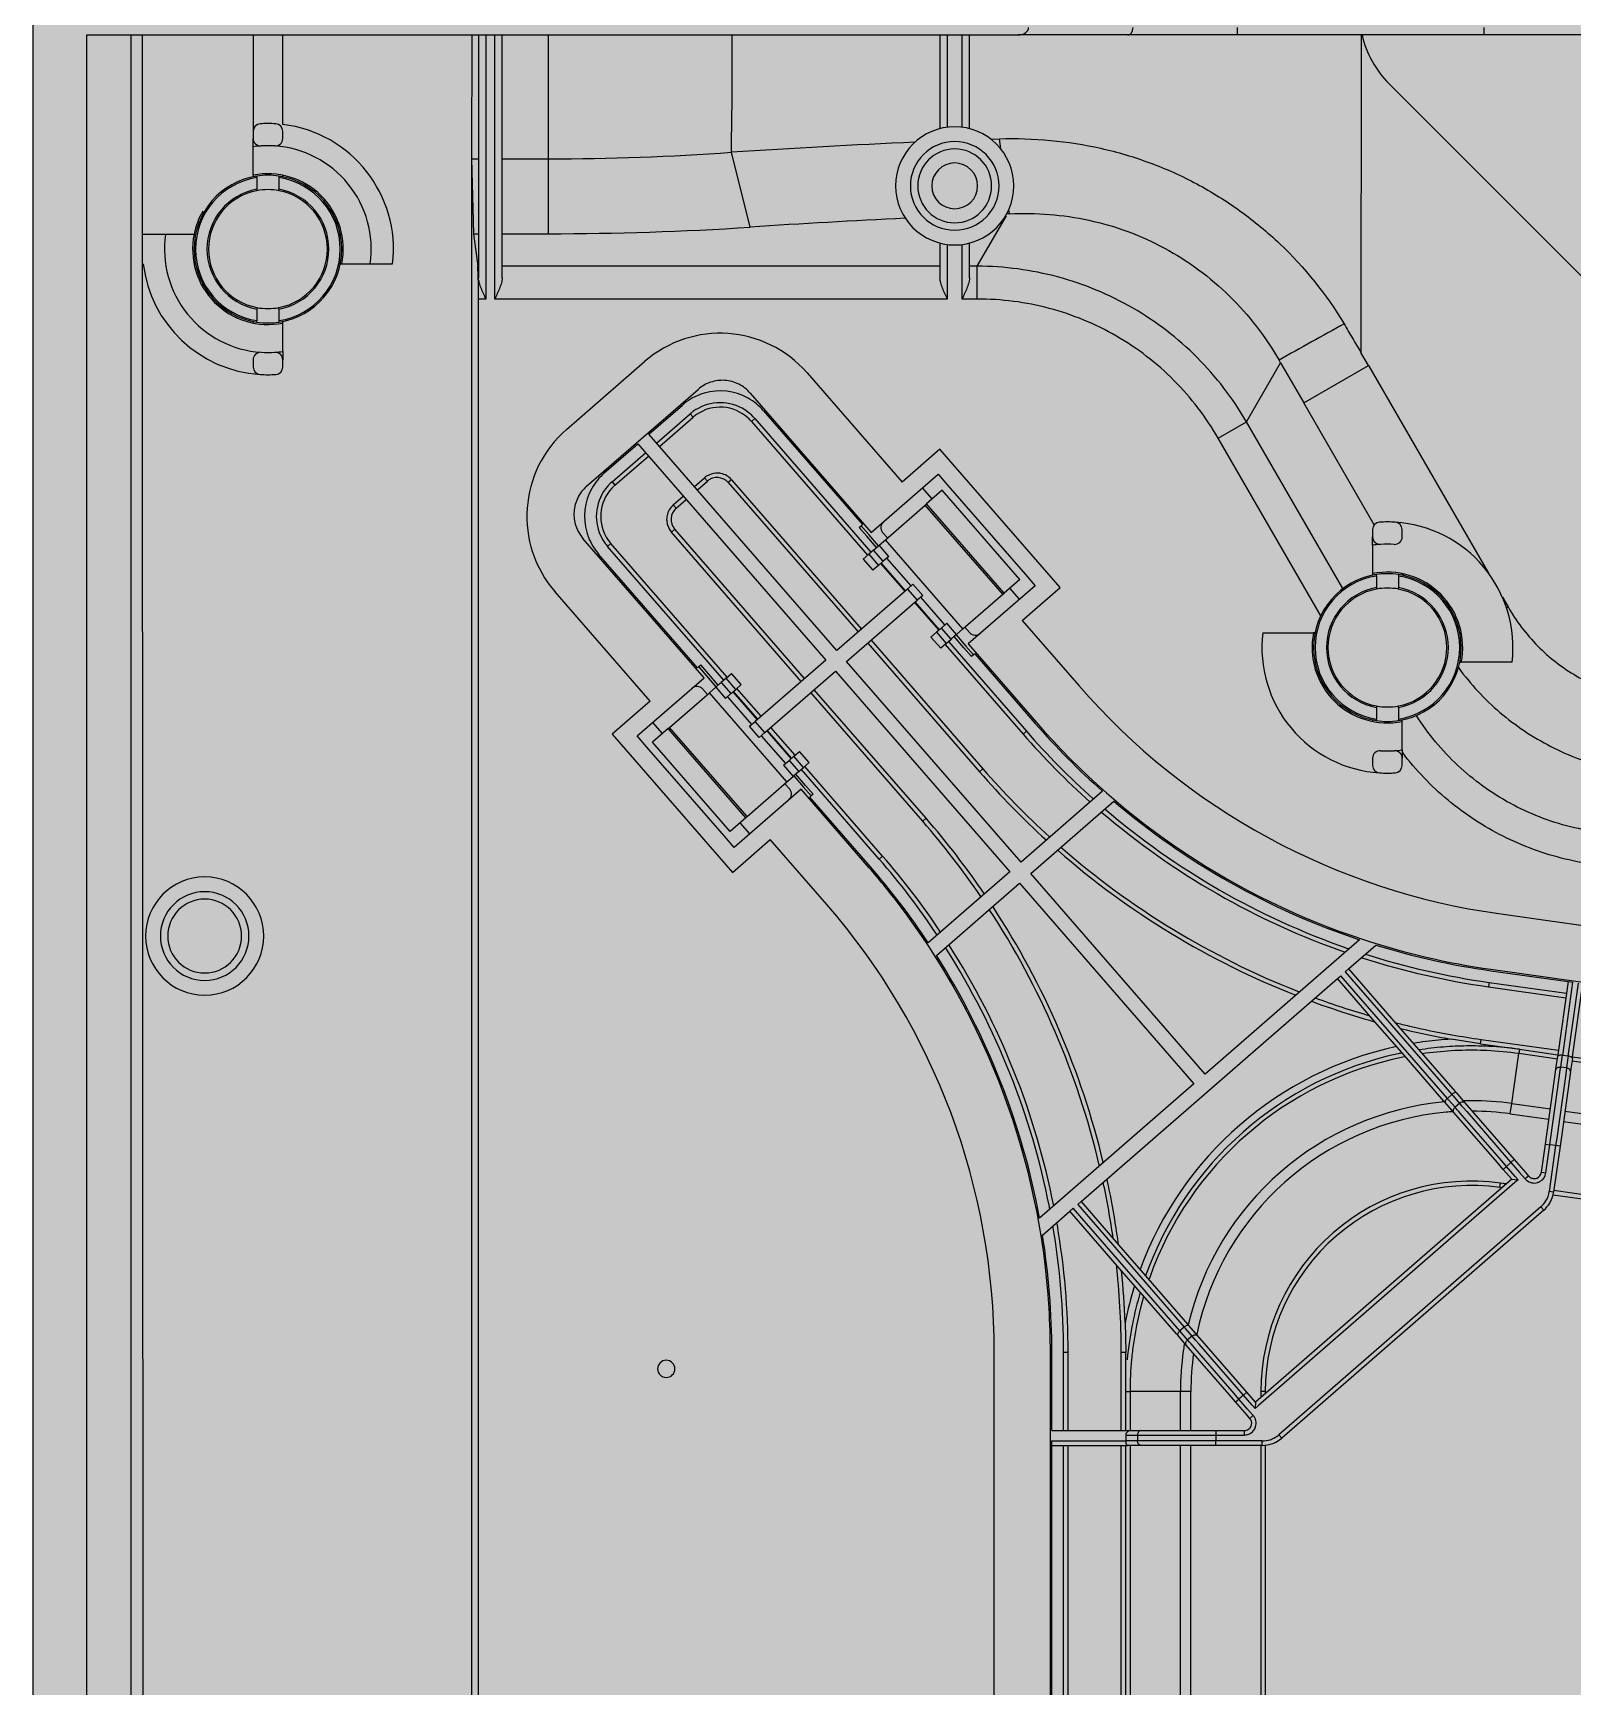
# Model space of a CAD drawing. Header units: millimetres. Extents: x -1070 to 42146, y 1440 to 12921.
# Drawn here: x 660.6 to 764.9, y 3158.2 to 3270.2 of the extents above; entities that cross this region are included whole.
import ezdxf

# ---------------------------------------------------------------- set-up
doc = ezdxf.new("R2010")
doc.units = ezdxf.units.MM
doc.layers.add('n', color=7, linetype='Continuous')

msp = doc.modelspace()

# ---------------------------------------------------------------- hatches: boundary and pattern name
at = {"lineweight": -3}
h = msp.add_hatch(color=256, dxfattribs=at)
h.dxf.hatch_style = 1
h.paths.add_polyline_path([(660.622, 3271.681), (660.622, 3021.661), (910.622, 3021.661), (910.622, 3271.681)])

# ---------------------------------------------------------------- linework, layer by layer
at = {"color": 1, "lineweight": -3}
msp.add_line((660.622, 3021.661), (660.622, 3271.681), dxfattribs=at)
msp.add_lwpolyline([(660.622, 3021.661), (660.622, 3521.661)], dxfattribs=at)
msp.add_lwpolyline([(660.622, 3521.435), (1160.422, 3521.435), (1160.422, 2771.638), (660.622, 2771.641)], close=True, dxfattribs=at)
at = {"layer": 'n', "color": 7, "linetype": 'Continuous', "lineweight": -3, "true_color": 0xffffff}
for p, q in [((660.622, 3147.141), (660.622, 3270.291)), ((742.164, 3270.041), (742.164, 3270.541)), ((758.879, 3270.041), (758.879, 3270.541)), ((664.269, 3270.041), (727.314, 3270.041)), ((664.269, 3023.041), (664.269, 3270.041)), ((667.269, 3023.041), (667.269, 3270.041)), ((668.022, 3256.541), (668.022, 3270.041)), ((675.522, 3270.041), (675.522, 3263.525)), ((677.522, 3263.982), (677.522, 3270.041)), ((690.318, 3270.041), (690.301, 3261.657)), ((690.783, 3270.041), (690.783, 3254.386)), ((691.283, 3270.041), (691.283, 3252.164)), ((691.883, 3252.164), (691.883, 3270.041)), ((692.383, 3253.596), (692.383, 3270.041)), ((695.522, 3261.657), (695.522, 3270.041)), ((722.022, 3270.041), (722.022, 3263.695)), ((722.522, 3270.041), (722.522, 3263.791)), ((723.522, 3263.791), (723.522, 3270.041)), ((724.022, 3263.695), (724.022, 3270.041)), ((734.739, 3270.041), (727.314, 3270.041)), ((742.164, 3270.041), (734.739, 3270.041)), ((758.879, 3270.041), (742.164, 3270.041)), ((750.547, 3270.041), (750.522, 3248.553)), ((766.304, 3270.041), (758.879, 3270.041)), ((780.713, 3238.448), (752.429, 3266.732)), ((675.522, 3263.525), (675.522, 3263.024)), ((677.522, 3263.024), (677.522, 3263.525)), ((675.522, 3262.469), (675.522, 3263.024)), ((675.522, 3260.542), (675.522, 3262.469)), ((725.465, 3262.989), (726.05, 3263.01)), ((726.141, 3262.336), (726.045, 3263.01)), ((690.301, 3261.657), (690.783, 3261.657)), ((690.301, 3261.657), (690.302, 3157.084)), ((690.301, 3261.656), (690.437, 3256.584)), ((692.383, 3261.657), (695.522, 3261.657)), ((695.522, 3256.584), (695.522, 3261.657)), ((709.179, 3257.028), (707.912, 3262.099)), ((675.522, 3260.542), (675.522, 3260.439)), ((675.772, 3260.383), (675.772, 3260.484)), ((675.772, 3260.383), (675.772, 3259.597)), ((677.272, 3260.484), (677.272, 3260.383)), ((677.272, 3260.383), (677.272, 3259.597)), ((677.522, 3260.439), (677.522, 3260.542)), ((675.772, 3259.597), (675.772, 3259.495)), ((677.272, 3259.495), (677.272, 3259.597)), ((672.118, 3257.906), (672.118, 3258.113)), ((724.544, 3254.386), (726.517, 3257.804)), ((726.732, 3257.936), (726.685, 3258.22)), ((669.593, 3256.541), (668.022, 3256.541)), ((668.038, 3254.653), (668.022, 3256.541)), ((671.521, 3256.541), (669.593, 3256.541)), ((681.523, 3256.541), (681.42, 3256.541)), ((690.437, 3256.584), (690.724, 3254.386)), ((690.437, 3256.584), (690.783, 3256.584)), ((692.383, 3256.584), (695.522, 3256.584)), ((722.022, 3255.949), (722.022, 3253.596)), ((722.522, 3255.853), (722.522, 3252.164)), ((723.522, 3252.164), (723.522, 3255.853)), ((724.022, 3253.596), (724.022, 3255.949)), ((668.022, 3254.265), (668.031, 3254.651)), ((681.42, 3254.541), (681.523, 3254.541)), ((681.523, 3254.541), (683.45, 3254.541)), ((683.45, 3254.541), (684.963, 3254.541)), ((668.087, 3129.472), (668.022, 3254.265)), ((690.783, 3254.386), (690.724, 3254.386)), ((690.783, 3254.386), (690.783, 3253.596)), ((722.022, 3254.386), (692.383, 3254.386)), ((724.544, 3254.386), (724.022, 3254.386)), ((724.544, 3252.164), (724.544, 3254.386)), ((672.118, 3252.968), (672.118, 3253.175)), ((675.772, 3251.586), (675.772, 3251.484)), ((675.772, 3251.484), (675.772, 3250.698)), ((677.272, 3251.484), (677.272, 3251.586)), ((677.272, 3251.484), (677.272, 3250.698)), ((691.283, 3252.164), (690.783, 3252.164)), ((690.783, 3154.653), (690.783, 3252.164)), ((722.522, 3252.164), (691.883, 3252.164)), ((724.544, 3252.164), (723.522, 3252.164)), ((675.522, 3250.642), (675.522, 3250.54)), ((675.772, 3250.597), (675.772, 3250.698)), ((677.272, 3250.698), (677.272, 3250.597)), ((677.522, 3250.54), (677.522, 3250.642)), ((677.522, 3248.613), (677.522, 3250.54)), ((675.522, 3248.057), (675.522, 3247.556)), ((677.522, 3248.613), (677.522, 3248.057)), ((677.522, 3247.556), (677.522, 3248.057)), ((696.74, 3243.338), (702.022, 3247.93)), ((742.78, 3243.857), (745.085, 3247.849)), ((745.085, 3247.85), (746.657, 3245.127)), ((751.047, 3247.671), (750.522, 3248.553)), ((713.026, 3247.161), (719.456, 3239.765)), ((746.659, 3245.125), (751.045, 3247.674)), ((751.047, 3247.671), (759.166, 3233.608)), ((698.1, 3239.486), (705.648, 3246.047)), ((709.175, 3245.8), (717.375, 3236.366)), ((702.317, 3243.019), (704.581, 3244.987)), ((702.842, 3242.415), (705.106, 3244.383)), ((705.106, 3244.383), (705.303, 3244.157)), ((710.083, 3244.602), (716.775, 3236.904)), ((751.427, 3236.867), (746.658, 3245.128)), ((703.039, 3242.189), (705.303, 3244.157)), ((709.479, 3244.077), (709.253, 3243.881)), ((709.253, 3243.881), (717.126, 3234.824)), ((709.479, 3244.077), (716.171, 3236.379)), ((740.856, 3242.746), (742.78, 3243.857)), ((749.303, 3232.559), (742.78, 3243.857)), ((699.298, 3240.395), (701.562, 3242.363)), ((701.562, 3242.363), (714.29, 3227.721)), ((715.045, 3228.377), (702.317, 3243.019)), ((747.802, 3230.715), (740.856, 3242.746)), ((699.823, 3239.791), (702.087, 3241.759)), ((700.02, 3239.564), (702.284, 3241.533)), ((722.022, 3241.995), (719.456, 3239.765)), ((730.157, 3232.637), (722.022, 3241.995)), ((705.4, 3239.472), (706.08, 3240.062)), ((706.08, 3240.062), (706.277, 3239.836)), ((707.914, 3239.934), (707.687, 3239.737)), ((707.914, 3239.934), (716.705, 3229.821)), ((717.375, 3236.366), (721.904, 3240.302)), ((721.904, 3240.302), (722.56, 3239.548)), ((699.823, 3239.791), (700.02, 3239.564)), ((703.967, 3238.225), (704.646, 3238.816)), ((705.597, 3239.245), (706.277, 3239.836)), ((707.687, 3239.737), (716.478, 3229.624)), ((721.503, 3238.629), (720.847, 3239.384)), ((722.182, 3239.22), (721.118, 3238.295)), ((727.431, 3233.182), (722.182, 3239.22)), ((722.56, 3239.548), (727.808, 3233.51)), ((703.967, 3238.225), (704.163, 3237.999)), ((704.163, 3237.999), (704.843, 3238.589)), ((718.326, 3235.867), (721.032, 3238.219)), ((721.032, 3238.219), (721.118, 3238.295)), ((726.28, 3232.182), (721.032, 3238.219)), ((726.366, 3232.257), (721.118, 3238.295)), ((703.838, 3236.391), (704.065, 3236.588)), ((712.856, 3226.475), (704.065, 3236.588)), ((716.55, 3236.708), (716.68, 3236.821)), ((717.075, 3236.105), (716.55, 3236.708)), ((716.68, 3236.821), (716.775, 3236.904)), ((717.204, 3236.218), (716.68, 3236.821)), ((751.318, 3236.556), (751.318, 3236.055)), ((753.318, 3236.055), (753.318, 3236.556)), ((706.055, 3226.525), (697.854, 3235.959)), ((699.517, 3235.417), (699.744, 3235.614)), ((706.209, 3227.719), (699.517, 3235.417)), ((707.616, 3226.558), (699.744, 3235.614)), ((712.629, 3226.278), (703.838, 3236.391)), ((716.171, 3236.379), (717.352, 3235.021)), ((717.731, 3235.35), (717.075, 3236.105)), ((717.86, 3235.463), (717.204, 3236.218)), ((717.527, 3235.173), (717.888, 3235.486)), ((717.888, 3235.486), (717.901, 3235.498)), ((717.901, 3235.498), (718.326, 3235.867)), ((718.557, 3234.743), (717.901, 3235.498)), ((718.469, 3235.992), (718.141, 3236.369)), ((723.574, 3229.829), (718.326, 3235.867)), ((751.318, 3235.5), (751.318, 3236.055)), ((751.318, 3235.5), (751.318, 3233.573)), ((705.605, 3227.195), (698.913, 3234.893)), ((716.824, 3234.562), (717.201, 3234.89)), ((716.824, 3234.562), (717.48, 3233.807)), ((717.527, 3235.173), (717.201, 3234.89)), ((717.201, 3234.89), (717.857, 3234.135)), ((718.183, 3234.418), (717.527, 3235.173)), ((717.857, 3234.135), (718.183, 3234.418)), ((719.693, 3232.418), (718.053, 3234.305)), ((718.557, 3234.743), (718.183, 3234.418)), ((720.068, 3232.744), (718.427, 3234.631)), ((717.857, 3234.135), (717.48, 3233.807)), ((718.008, 3234.266), (719.648, 3232.379)), ((727.431, 3233.182), (726.366, 3232.257)), ((727.808, 3233.51), (728.464, 3232.755)), ((751.318, 3233.573), (751.318, 3233.47)), ((751.568, 3233.414), (751.568, 3233.515)), ((751.568, 3233.414), (751.568, 3232.628)), ((753.068, 3233.515), (753.068, 3233.414)), ((753.068, 3233.414), (753.068, 3232.628)), ((753.318, 3233.47), (753.318, 3233.573)), ((753.331, 3233.57), (753.398, 3233.453)), ((702.399, 3224.938), (695.97, 3232.334)), ((719.823, 3232.531), (715.045, 3228.377)), ((719.823, 3232.531), (720.197, 3232.857)), ((719.823, 3232.531), (720.479, 3231.776)), ((720.197, 3232.857), (720.853, 3232.102)), ((720.853, 3232.102), (720.479, 3231.776)), ((723.574, 3229.829), (726.28, 3232.182)), ((728.464, 3232.755), (723.936, 3228.819)), ((726.28, 3232.182), (726.366, 3232.257)), ((727.407, 3231.837), (726.751, 3232.592)), ((727.591, 3230.406), (730.157, 3232.637)), ((751.568, 3232.628), (751.568, 3232.527)), ((753.068, 3232.527), (753.068, 3232.628)), ((715.701, 3227.623), (720.479, 3231.776)), ((720.304, 3231.625), (721.944, 3229.738)), ((721.989, 3229.777), (720.349, 3231.664)), ((722.364, 3230.102), (720.724, 3231.989)), ((760.103, 3231.984), (760.489, 3231.316)), ((760.384, 3231.254), (760.489, 3231.316)), ((722.119, 3229.89), (721.794, 3229.607)), ((722.119, 3229.89), (722.494, 3230.215)), ((722.775, 3229.135), (722.119, 3229.89)), ((723.15, 3229.46), (722.494, 3230.215)), ((723.15, 3229.46), (723.574, 3229.829)), ((724.045, 3229.577), (723.717, 3229.954)), ((727.591, 3230.406), (731.422, 3225.999)), ((717.135, 3228.869), (724.705, 3220.16)), ((717.361, 3229.066), (724.931, 3220.357)), ((721.416, 3229.279), (721.794, 3229.607)), ((721.416, 3229.279), (722.072, 3228.524)), ((721.794, 3229.607), (722.45, 3228.852)), ((722.45, 3228.852), (722.072, 3228.524)), ((722.374, 3228.786), (727.648, 3222.719)), ((722.45, 3228.852), (722.775, 3229.135)), ((722.601, 3228.983), (723.781, 3227.625)), ((722.838, 3229.19), (722.775, 3229.135)), ((723.15, 3229.46), (722.838, 3229.19)), ((723.635, 3228.558), (722.979, 3229.312)), ((723.109, 3229.425), (723.765, 3228.67)), ((723.936, 3228.819), (728.554, 3223.506)), ((743.877, 3229.572), (747.317, 3229.572)), ((747.42, 3229.572), (747.317, 3229.572)), ((757.319, 3229.572), (757.216, 3229.572)), ((707.39, 3226.361), (706.209, 3227.719)), ((714.29, 3227.721), (709.512, 3223.568)), ((727.51, 3214.038), (715.701, 3227.623)), ((724.16, 3227.954), (723.635, 3228.558)), ((723.765, 3228.67), (724.29, 3228.067)), ((723.781, 3227.625), (727.875, 3222.916)), ((724.29, 3228.067), (724.16, 3227.954)), ((724.385, 3228.15), (724.29, 3228.067)), ((724.385, 3228.15), (728.478, 3223.441)), ((747.317, 3227.572), (747.42, 3227.572)), ((757.216, 3227.572), (757.319, 3227.572)), ((760.759, 3227.572), (757.319, 3227.572)), ((701.526, 3222.589), (706.055, 3226.525)), ((705.605, 3227.195), (705.701, 3227.277)), ((705.701, 3227.277), (705.83, 3227.39)), ((706.225, 3226.674), (705.701, 3227.277)), ((706.355, 3226.786), (705.83, 3227.39)), ((706.881, 3225.919), (706.225, 3226.674)), ((707.011, 3226.032), (706.355, 3226.786)), ((707.541, 3226.492), (707.215, 3226.209)), ((707.541, 3226.492), (707.918, 3226.82)), ((708.197, 3225.737), (707.541, 3226.492)), ((708.574, 3226.065), (707.918, 3226.82)), ((710.168, 3222.813), (714.946, 3226.967)), ((714.946, 3226.967), (726.755, 3213.382)), ((703.71, 3223.162), (706.416, 3225.515)), ((706.273, 3225.39), (705.945, 3225.767)), ((706.416, 3225.515), (706.841, 3225.884)), ((711.665, 3219.477), (706.416, 3225.515)), ((706.841, 3225.884), (707.152, 3226.155)), ((706.841, 3225.884), (707.497, 3225.129)), ((707.152, 3226.155), (707.215, 3226.209)), ((707.215, 3226.209), (707.871, 3225.454)), ((707.871, 3225.454), (707.497, 3225.129)), ((707.871, 3225.454), (708.197, 3225.737)), ((708.001, 3225.567), (709.641, 3223.68)), ((709.686, 3223.719), (708.046, 3225.606)), ((708.574, 3226.065), (708.197, 3225.737)), ((709.913, 3223.916), (708.272, 3225.803)), ((720.856, 3216.815), (713.286, 3225.523)), ((721.082, 3217.011), (713.512, 3225.72)), ((702.399, 3224.938), (699.833, 3222.707)), ((707.627, 3225.242), (709.267, 3223.355)), ((751.568, 3224.617), (751.568, 3224.516)), ((751.568, 3224.516), (751.568, 3223.73)), ((753.068, 3224.516), (753.068, 3224.617)), ((753.068, 3224.516), (753.068, 3223.73)), ((703.239, 3222.753), (702.583, 3223.507)), ((703.624, 3223.087), (703.71, 3223.162)), ((708.959, 3217.125), (703.71, 3223.162)), ((709.137, 3223.242), (709.512, 3223.568)), ((709.793, 3222.487), (709.137, 3223.242)), ((710.168, 3222.813), (709.512, 3223.568)), ((712.209, 3221.275), (710.569, 3223.161)), ((751.318, 3223.674), (751.318, 3223.571)), ((751.568, 3223.629), (751.568, 3223.73)), ((753.068, 3223.73), (753.068, 3223.629)), ((753.318, 3223.571), (753.318, 3223.674)), ((753.318, 3221.644), (753.318, 3223.571)), ((699.833, 3222.707), (707.969, 3213.349)), ((702.182, 3221.834), (701.526, 3222.589)), ((703.624, 3223.087), (702.56, 3222.162)), ((707.808, 3216.124), (702.56, 3222.162)), ((708.872, 3217.05), (703.624, 3223.087)), ((710.168, 3222.813), (709.793, 3222.487)), ((709.923, 3222.6), (711.563, 3220.713)), ((710.297, 3222.926), (711.938, 3221.039)), ((711.982, 3221.078), (710.342, 3222.965)), ((727.875, 3222.916), (727.648, 3222.719)), ((707.431, 3215.796), (702.182, 3221.834)), ((711.433, 3220.601), (711.808, 3220.926)), ((712.133, 3221.209), (711.808, 3220.926)), ((711.808, 3220.926), (712.464, 3220.171)), ((712.133, 3221.209), (712.511, 3221.537)), ((712.789, 3220.454), (712.133, 3221.209)), ((713.167, 3220.782), (712.511, 3221.537)), ((751.318, 3221.089), (751.318, 3220.588)), ((753.318, 3221.644), (753.318, 3221.089)), ((753.318, 3220.588), (753.318, 3221.089)), ((711.433, 3220.601), (712.089, 3219.846)), ((711.665, 3219.477), (712.089, 3219.846)), ((712.103, 3219.858), (712.089, 3219.846)), ((712.464, 3220.171), (712.103, 3219.858)), ((712.13, 3219.881), (712.786, 3219.127)), ((712.916, 3219.239), (712.26, 3219.994)), ((712.464, 3220.171), (712.789, 3220.454)), ((713.819, 3218.965), (712.638, 3220.323)), ((713.167, 3220.782), (712.789, 3220.454)), ((718.139, 3214.453), (712.865, 3220.52)), ((724.931, 3220.357), (724.705, 3220.16)), ((712.615, 3218.978), (708.087, 3215.042)), ((708.959, 3217.125), (711.665, 3219.477)), ((711.85, 3218.975), (711.522, 3219.352)), ((717.233, 3213.665), (712.615, 3218.978)), ((712.786, 3219.127), (713.311, 3218.523)), ((713.441, 3218.636), (712.916, 3219.239)), ((713.441, 3218.636), (713.311, 3218.523)), ((717.913, 3214.256), (713.819, 3218.965)), ((733.033, 3218.839), (727.51, 3214.038)), ((713.311, 3218.523), (713.216, 3218.44)), ((717.309, 3213.731), (713.216, 3218.44)), ((728.166, 3213.283), (733.795, 3218.177)), ((708.872, 3217.05), (707.808, 3216.124)), ((709.144, 3215.96), (708.487, 3216.715)), ((708.872, 3217.05), (708.959, 3217.125)), ((720.856, 3216.815), (721.082, 3217.011)), ((708.087, 3215.042), (707.431, 3215.796)), ((707.969, 3213.349), (710.535, 3215.579)), ((714.365, 3211.172), (710.535, 3215.579)), ((717.913, 3214.256), (718.139, 3214.453)), ((726.755, 3213.382), (721.232, 3208.581)), ((739.975, 3199.698), (728.166, 3213.283)), ((721.782, 3207.734), (727.411, 3212.627)), ((727.411, 3212.627), (739.22, 3199.042)), ((759.86, 3210.559), (801.866, 3204.655)), ((750.429, 3208.786), (739.975, 3199.698)), ((749.687, 3206.816), (751.542, 3208.429)), ((748.933, 3206.16), (749.159, 3206.357)), ((756.376, 3198.055), (749.159, 3206.357)), ((749.461, 3206.62), (749.687, 3206.816)), ((749.461, 3206.62), (756.678, 3198.318)), ((749.687, 3206.816), (753.188, 3202.79)), ((759.317, 3206.697), (764.562, 3205.96)), ((759.331, 3206.796), (801.337, 3200.892)), ((731.574, 3191.071), (748.933, 3206.16)), ((751.472, 3203.239), (748.933, 3206.16)), ((759.206, 3205.905), (759.164, 3205.608)), ((759.164, 3205.608), (764.409, 3204.87)), ((759.206, 3205.905), (764.45, 3205.168)), ((764.562, 3205.96), (763.866, 3201.008)), ((764.859, 3205.918), (764.163, 3200.967)), ((764.559, 3200.911), (765.255, 3205.862)), ((764.562, 3205.96), (764.859, 3205.918)), ((764.856, 3200.869), (765.552, 3205.821)), ((753.307, 3201.128), (751.472, 3203.239)), ((753.188, 3202.79), (754.454, 3201.333)), ((758.621, 3201.746), (756.624, 3202.064)), ((758.621, 3201.746), (758.663, 3202.043)), ((758.663, 3202.043), (763.908, 3201.306)), ((756.149, 3197.859), (753.307, 3201.128)), ((754.454, 3201.333), (756.904, 3198.515)), ((758.621, 3201.746), (761.254, 3201.375)), ((760.739, 3197.704), (761.214, 3201.085)), ((761.254, 3201.375), (761.214, 3201.085)), ((763.825, 3200.718), (761.214, 3201.085)), ((761.254, 3201.375), (763.866, 3201.008)), ((763.754, 3200.213), (763.849, 3200.885)), ((763.866, 3201.008), (763.849, 3200.885)), ((764.051, 3200.171), (764.146, 3200.844)), ((764.146, 3200.844), (764.163, 3200.967)), ((764.559, 3200.911), (764.163, 3200.967)), ((764.542, 3200.788), (764.447, 3200.116)), ((764.559, 3200.911), (764.542, 3200.788)), ((764.839, 3200.746), (764.744, 3200.074)), ((764.839, 3200.746), (764.856, 3200.869)), ((764.856, 3200.869), (800.628, 3195.842)), ((763.016, 3194.961), (763.725, 3200.003)), ((763.725, 3200.003), (763.754, 3200.213)), ((763.949, 3199.441), (764.022, 3199.961)), ((764.022, 3199.961), (764.051, 3200.171)), ((764.447, 3200.116), (764.051, 3200.171)), ((764.715, 3199.864), (764.094, 3195.449)), ((764.418, 3199.905), (764.345, 3199.385)), ((764.447, 3200.116), (764.418, 3199.905)), ((764.744, 3200.074), (764.715, 3199.864)), ((800.587, 3195.552), (764.815, 3200.579)), ((739.22, 3199.042), (728.766, 3189.955)), ((756.904, 3198.515), (756.986, 3198.421)), ((763.381, 3195.405), (763.949, 3199.441)), ((764.345, 3199.385), (763.778, 3195.35)), ((756.231, 3197.765), (756.149, 3197.859)), ((756.676, 3197.252), (756.231, 3197.765)), ((756.678, 3198.318), (756.376, 3198.055)), ((756.457, 3197.962), (756.376, 3198.055)), ((756.903, 3197.449), (756.457, 3197.962)), ((756.678, 3198.318), (756.759, 3198.224)), ((756.759, 3198.224), (757.205, 3197.712)), ((757.205, 3197.712), (756.903, 3197.449)), ((757.042, 3197.289), (756.903, 3197.449)), ((756.986, 3198.421), (757.431, 3197.908)), ((757.205, 3197.712), (757.344, 3197.551)), ((757.344, 3197.551), (757.44, 3197.441)), ((757.431, 3197.908), (757.57, 3197.748)), ((757.44, 3197.441), (757.689, 3197.155)), ((757.57, 3197.748), (760.91, 3193.906)), ((760.64, 3197.004), (760.739, 3197.704)), ((760.739, 3197.704), (763.35, 3197.337)), ((756.815, 3197.092), (756.676, 3197.252)), ((759.74, 3193.727), (756.815, 3197.092)), ((757.138, 3197.179), (757.042, 3197.289)), ((757.387, 3196.892), (757.138, 3197.179)), ((760.06, 3193.817), (757.387, 3196.892)), ((757.689, 3197.155), (760.362, 3194.079)), ((760.64, 3197.004), (763.252, 3196.637)), ((764.242, 3196.498), (800.013, 3191.471)), ((764.34, 3197.198), (800.112, 3192.171)), ((763.313, 3194.92), (763.381, 3195.405)), ((763.778, 3195.35), (763.709, 3194.864)), ((764.094, 3195.449), (764.006, 3194.822)), ((760.362, 3194.079), (760.684, 3193.709)), ((762.748, 3193.054), (763.016, 3194.961)), ((763.016, 3194.961), (763.313, 3194.92)), ((763.045, 3193.012), (763.313, 3194.92)), ((763.709, 3194.864), (763.272, 3191.75)), ((763.709, 3194.864), (763.313, 3194.92)), ((764.006, 3194.822), (763.569, 3191.708)), ((764.006, 3194.822), (763.709, 3194.864)), ((760.156, 3193.25), (759.74, 3193.727)), ((760.382, 3193.447), (760.06, 3193.817)), ((760.156, 3193.25), (760.382, 3193.447)), ((760.742, 3192.576), (760.156, 3193.25)), ((760.684, 3193.709), (760.382, 3193.447)), ((760.968, 3192.772), (760.382, 3193.447)), ((760.91, 3193.906), (760.684, 3193.709)), ((760.684, 3193.709), (761.27, 3193.035)), ((760.91, 3193.906), (761.693, 3193.005)), ((761.27, 3193.035), (761.649, 3192.599)), ((761.693, 3193.005), (761.876, 3192.796)), ((762.748, 3193.054), (763.045, 3193.012)), ((760.742, 3192.576), (743.383, 3177.486)), ((760.939, 3192.349), (743.58, 3177.26)), ((759.939, 3192.017), (759.98, 3192.31)), ((760.077, 3191.998), (759.939, 3192.017)), ((759.98, 3192.31), (759.981, 3192.314)), ((760.169, 3192.288), (759.981, 3192.314)), ((760.236, 3192.279), (760.169, 3192.288)), ((760.377, 3192.259), (760.236, 3192.279)), ((760.742, 3192.576), (761.165, 3192.546)), ((761.165, 3192.546), (760.939, 3192.349)), ((761.165, 3192.546), (760.968, 3192.772)), ((761.876, 3192.796), (761.649, 3192.599)), ((763.569, 3191.708), (763.272, 3191.75)), ((799.354, 3186.781), (763.583, 3191.808)), ((731.348, 3190.874), (731.574, 3191.071)), ((731.348, 3190.874), (738.565, 3182.572)), ((731.574, 3191.071), (734.114, 3188.15)), ((762.703, 3190.703), (744.964, 3175.283)), ((762.9, 3190.477), (762.703, 3190.703)), ((799.312, 3186.484), (763.531, 3191.513)), ((728.965, 3188.802), (730.82, 3190.415)), ((730.82, 3190.415), (731.046, 3190.612)), ((734.32, 3186.388), (730.82, 3190.415)), ((738.263, 3182.31), (731.046, 3190.612)), ((762.9, 3190.477), (745.161, 3175.057)), ((734.114, 3188.15), (735.949, 3186.039)), ((735.586, 3184.932), (734.32, 3186.388)), ((735.949, 3186.039), (738.791, 3182.769)), ((738.036, 3182.113), (735.586, 3184.932)), ((734.561, 3182.884), (734.598, 3180.863)), ((738.118, 3182.019), (738.036, 3182.113)), ((738.563, 3181.507), (738.118, 3182.019)), ((738.565, 3182.572), (738.263, 3182.31)), ((738.344, 3182.216), (738.263, 3182.31)), ((738.79, 3181.704), (738.344, 3182.216)), ((738.646, 3182.479), (738.565, 3182.572)), ((739.092, 3181.966), (738.646, 3182.479)), ((739.092, 3181.966), (738.79, 3181.704)), ((738.929, 3181.544), (738.79, 3181.704)), ((738.791, 3182.769), (738.873, 3182.675)), ((739.318, 3182.163), (738.873, 3182.675)), ((739.231, 3181.806), (739.092, 3181.966)), ((739.327, 3181.696), (739.231, 3181.806)), ((739.457, 3182.003), (739.318, 3182.163)), ((739.575, 3181.409), (739.327, 3181.696)), ((742.797, 3178.161), (739.457, 3182.003)), ((725.698, 3138.443), (725.698, 3180.863)), ((729.498, 3138.443), (729.498, 3180.863)), ((729.598, 3175.566), (729.598, 3180.863)), ((730.398, 3175.566), (730.398, 3180.863)), ((730.398, 3180.863), (730.698, 3180.863)), ((730.698, 3175.566), (730.698, 3180.863)), ((734.298, 3180.863), (734.598, 3180.863)), ((734.298, 3175.566), (734.298, 3180.863)), ((734.598, 3178.203), (734.598, 3180.863)), ((738.702, 3181.347), (738.563, 3181.507)), ((741.627, 3177.982), (738.702, 3181.347)), ((739.025, 3181.433), (738.929, 3181.544)), ((739.274, 3181.147), (739.025, 3181.433)), ((741.947, 3178.071), (739.274, 3181.147)), ((742.249, 3178.334), (739.575, 3181.409)), ((742.571, 3177.964), (742.249, 3178.334)), ((734.598, 3175.566), (734.598, 3178.203)), ((734.598, 3178.203), (734.891, 3178.203)), ((738.305, 3178.203), (734.891, 3178.203)), ((734.891, 3178.203), (734.891, 3175.566)), ((739.012, 3178.203), (738.305, 3178.203)), ((738.305, 3175.566), (738.305, 3178.203)), ((739.012, 3175.566), (739.012, 3178.203)), ((742.043, 3177.504), (741.627, 3177.982)), ((742.269, 3177.701), (741.947, 3178.071)), ((742.043, 3177.504), (742.269, 3177.701)), ((742.826, 3176.604), (742.043, 3177.504)), ((742.571, 3177.964), (742.269, 3177.701)), ((742.855, 3177.027), (742.269, 3177.701)), ((742.571, 3177.964), (742.797, 3178.161)), ((743.157, 3177.289), (742.571, 3177.964)), ((743.383, 3177.486), (742.797, 3178.161)), ((743.354, 3177.063), (743.157, 3177.289)), ((743.383, 3177.486), (743.354, 3177.063)), ((743.58, 3177.26), (743.354, 3177.063)), ((743.748, 3178.203), (743.748, 3178.013)), ((743.752, 3178.203), (743.748, 3178.203)), ((743.748, 3178.013), (743.748, 3177.945)), ((743.748, 3177.945), (743.748, 3177.803)), ((743.818, 3178.203), (743.752, 3178.203)), ((744.048, 3178.203), (743.818, 3178.203)), ((744.048, 3178.203), (744.048, 3178.064)), ((743.008, 3176.394), (742.826, 3176.604)), ((743.234, 3176.591), (742.855, 3177.027)), ((743.008, 3176.394), (743.234, 3176.591)), ((729.598, 3175.566), (730.398, 3175.566)), ((730.398, 3175.566), (734.598, 3175.566)), ((734.598, 3175.566), (735.022, 3175.566)), ((734.598, 3175.266), (735.022, 3175.266)), ((734.598, 3175.266), (734.598, 3174.866)), ((735.022, 3175.566), (735.401, 3175.566)), ((735.022, 3175.266), (735.401, 3175.266)), ((735.401, 3175.566), (735.613, 3175.566)), ((735.401, 3175.266), (735.401, 3174.866)), ((735.401, 3175.266), (735.759, 3175.266)), ((735.613, 3175.566), (740.072, 3175.566)), ((735.759, 3175.266), (736.139, 3175.266)), ((736.139, 3175.266), (740.214, 3175.266)), ((740.072, 3175.566), (740.704, 3175.566)), ((740.214, 3175.266), (740.704, 3175.266)), ((740.704, 3175.566), (742.63, 3175.566)), ((740.704, 3175.566), (740.704, 3175.266)), ((740.704, 3175.266), (742.63, 3175.266)), ((740.704, 3175.266), (740.704, 3174.866)), ((742.63, 3175.566), (742.63, 3175.266)), ((745.161, 3175.057), (744.964, 3175.283)), ((729.598, 3174.566), (729.598, 3174.866)), ((729.598, 3174.866), (734.598, 3174.866)), ((729.598, 3138.443), (729.598, 3174.566)), ((729.598, 3174.566), (734.598, 3174.566)), ((730.398, 3138.443), (730.398, 3174.566)), ((730.698, 3138.443), (730.698, 3174.566)), ((734.298, 3138.443), (734.298, 3174.566)), ((734.722, 3174.866), (734.598, 3174.866)), ((734.598, 3138.443), (734.598, 3174.566)), ((734.598, 3174.566), (734.722, 3174.566)), ((735.401, 3174.866), (734.722, 3174.866)), ((735.401, 3174.566), (734.722, 3174.566)), ((734.891, 3174.566), (734.891, 3138.443)), ((735.613, 3174.866), (735.401, 3174.866)), ((735.613, 3174.566), (735.401, 3174.566)), ((736.139, 3174.866), (735.613, 3174.866)), ((740.072, 3174.566), (735.613, 3174.566)), ((740.214, 3174.866), (736.139, 3174.866)), ((738.305, 3138.443), (738.305, 3174.566)), ((739.012, 3138.443), (739.012, 3174.566)), ((740.704, 3174.566), (740.072, 3174.566)), ((740.704, 3174.866), (740.214, 3174.866)), ((743.849, 3174.866), (740.704, 3174.866)), ((740.704, 3174.566), (740.704, 3174.866)), ((743.849, 3174.566), (740.704, 3174.566)), ((743.748, 3174.566), (743.748, 3138.443)), ((743.849, 3174.566), (743.849, 3174.866)), ((744.048, 3174.576), (744.048, 3138.443))]:
    msp.add_line(p, q, dxfattribs=at)
for centre, radius, start, end in [((757.237, 3271.541), 6.8, 192.74359, 225), ((676.022, 3263.525), 0.5, 93.58332, 180), ((676.522, 3255.541), 8.5, 86.41668, 93.58332), ((677.022, 3263.525), 0.5, 0, 86.41668), ((676.522, 3255.541), 8.5, 353.24367, 83.24367), ((723.022, 3259.822), 4, 0, 180), ((676.022, 3263.024), 0.5, 180, 273.82255), ((676.522, 3255.541), 7, 93.82255, 98.21321), ((676.522, 3255.541), 7, 86.17745, 93.82255), ((677.022, 3263.024), 0.5, 266.17745, 0), ((676.522, 3255.541), 7, 351.78679, 86.17745), ((748.974, 2624.12), 639.3, 92.568289, 93.682647), ((723.022, 3259.822), 3, 0, 180), ((723.022, 3259.822), 2.5, 0, 180), ((695.547, 3434.588), 172.932, 269.99162, 274.10011), ((723.022, 3259.822), 1.55, 0, 180), ((676.522, 3255.541), 5, 98.62693, 180), ((676.522, 3255.541), 4.9, 98.80437, 261.19563), ((676.522, 3255.541), 5.1, 348.69227, 101.30773), ((676.522, 3255.541), 5, 81.37307, 98.62693), ((676.522, 3255.541), 5, 0, 81.37307), ((676.522, 3255.541), 4.9, 278.80437, 81.19563), ((676.522, 3255.541), 4.125, 100.47568, 259.52432), ((676.522, 3255.541), 4.025, 100.739, 180), ((676.522, 3255.541), 4.025, 79.261, 100.739), ((676.522, 3255.541), 4.125, 280.47568, 79.52432), ((676.522, 3255.541), 4.025, 0, 79.261), ((723.022, 3259.822), 4, 180, 0), ((723.022, 3259.822), 3, 180, 0), ((723.022, 3259.822), 2.5, 180, 0), ((723.022, 3259.822), 1.55, 180, 0), ((676.522, 3255.541), 5.1, 149.71088, 168.69227), ((727.242, 3240.596), 17.347, 91.69559, 92.29999), ((695.557, 3465.732), 209.148, 269.99041, 273.73469), ((748.945, 2657.435), 600.911, 92.792061, 93.79436), ((676.522, 3255.541), 7, 171.78679, 266.17745), ((676.522, 3255.541), 5.1, 168.69227, 281.30773), ((676.522, 3255.541), 8.5, 186.70984, 266.41668), ((676.522, 3255.541), 5, 180, 261.37307), ((676.522, 3255.541), 4.025, 180, 259.261), ((676.522, 3255.541), 4.025, 280.739, 0), ((676.522, 3255.541), 5, 278.62693, 0), ((676.522, 3255.541), 4.025, 259.261, 280.739), ((676.522, 3255.541), 5, 261.37307, 278.62693), ((1609.155, 1701.246), 1771.818, 119.028904, 119.191747), ((707.14, 3242.044), 7.8, 41, 131), ((676.022, 3248.057), 0.5, 86.17745, 180), ((676.522, 3255.541), 7, 266.17745, 273.82255), ((676.522, 3255.541), 7, 273.82255, 278.21321), ((677.022, 3248.057), 0.5, 0, 93.82255), ((730.471, 3239.394), 16.884, 30.05108, 30.76292), ((676.022, 3247.556), 0.5, 180, 266.41668), ((676.522, 3255.541), 8.5, 266.41668, 273.58332), ((677.022, 3247.556), 0.5, 273.58332, 0), ((707.288, 3244.16), 2.5, 86.00012, 108.50006), ((707.288, 3244.16), 2.5, 63.50007, 86.00012), ((707.14, 3242.044), 3.9, 111.01277, 131), ((707.288, 3244.16), 2.5, 108.50006, 131), ((707.14, 3242.044), 3.9, 105.98723, 111.01277), ((707.14, 3242.044), 3.9, 60.98723, 105.98723), ((707.288, 3244.16), 2.5, 41, 63.50007), ((707.14, 3242.044), 3.1, 124.89228, 131), ((707.14, 3242.044), 3.1, 118.91298, 124.89228), ((707.14, 3242.044), 2.8, 47.0428, 124.95761), ((707.14, 3242.044), 3.1, 53.08702, 118.91298), ((707.14, 3242.044), 3.1, 41, 53.08702), ((707.14, 3242.044), 3.9, 41, 60.98723), ((701.857, 3237.451), 7.8, 131, 221), ((707.14, 3242.044), 2.8, 124.95761, 131), ((707.14, 3242.044), 2.8, 41, 47.0428), ((701.857, 3237.451), 3.9, 131, 150.98723), ((706.933, 3239.081), 1.3, 123.38953, 131), ((706.933, 3239.081), 1.3, 93.53964, 123.38953), ((706.933, 3239.081), 1, 123.29166, 131), ((706.933, 3239.081), 1, 108.5, 123.29166), ((706.933, 3239.081), 1, 63.5, 108.5), ((706.933, 3239.081), 1.3, 78.49811, 93.53964), ((706.933, 3239.081), 1.3, 41, 78.49811), ((706.933, 3239.081), 1, 41, 63.5), ((699.741, 3237.599), 2.5, 131, 153.50007), ((701.857, 3237.451), 3.9, 150.98723, 195.98723), ((701.857, 3237.451), 3.1, 143.08702, 208.91298), ((701.857, 3237.451), 2.8, 137.0428, 214.95761), ((701.857, 3237.451), 3.1, 131, 143.08702), ((701.857, 3237.451), 2.8, 131, 137.0428), ((699.741, 3237.599), 2.5, 176.00012, 198.50006), ((699.741, 3237.599), 2.5, 153.50007, 176.00012), ((704.819, 3237.244), 1.3, 131, 168.49811), ((704.819, 3237.244), 1, 153.5, 198.5), ((704.819, 3237.244), 1, 131, 153.5), ((699.741, 3237.599), 2.5, 198.50006, 221), ((704.819, 3237.244), 1.3, 168.49811, 183.53964), ((704.819, 3237.244), 1.3, 183.53964, 198.68507), ((704.819, 3237.244), 1.3, 198.68507, 221), ((704.819, 3237.244), 1, 198.5, 213.29166), ((704.819, 3237.244), 1, 213.29166, 221), ((751.818, 3236.556), 0.5, 93.58332, 180), ((752.318, 3228.572), 8.5, 86.41668, 93.58332), ((752.318, 3228.572), 8.5, 353.24367, 86.41668), ((752.818, 3236.556), 0.5, 0, 86.41668), ((701.857, 3237.451), 3.9, 195.98723, 201.01277), ((701.857, 3237.451), 3.9, 201.01277, 221), ((701.857, 3237.451), 3.1, 208.91298, 214.89228), ((701.857, 3237.451), 3.1, 214.89228, 221), ((701.857, 3237.451), 2.8, 214.95761, 221), ((751.818, 3236.055), 0.5, 180, 273.82255), ((752.318, 3228.572), 7, 93.82255, 98.21321), ((752.318, 3228.572), 7, 86.17745, 93.82255), ((752.818, 3236.055), 0.5, 266.17745, 0), ((752.318, 3228.572), 5, 98.62693, 180), ((752.318, 3228.572), 4.9, 98.80437, 261.19563), ((752.318, 3228.572), 5.1, 348.69227, 101.30773), ((752.318, 3228.572), 5, 81.37307, 98.62693), ((752.318, 3228.572), 5, 0, 81.37307), ((752.318, 3228.572), 4.9, 278.80437, 81.19563), ((752.318, 3228.572), 4.125, 100.47568, 259.52432), ((752.318, 3228.572), 4.025, 100.739, 180), ((752.318, 3228.572), 4.025, 79.261, 100.739), ((752.318, 3228.572), 4.125, 280.47568, 79.52432), ((752.318, 3228.572), 4.025, 0, 79.261), ((752.318, 3228.572), 8.5, 173.24367, 266.41668), ((752.318, 3228.572), 5.1, 168.69227, 281.30773), ((752.318, 3228.572), 5, 180, 261.37307), ((752.318, 3228.572), 4.025, 180, 259.261), ((752.318, 3228.572), 4.025, 280.739, 0), ((752.318, 3228.572), 5, 278.62693, 0), ((766.289, 3256.309), 46.2, 221, 262), ((752.318, 3228.572), 4.025, 259.261, 280.739), ((766.289, 3256.309), 50.1, 221, 228.4094), ((766.289, 3256.309), 50, 221, 251.75), ((752.318, 3228.572), 5, 261.37307, 278.62693), ((766.289, 3256.309), 51.2, 221, 228.24935), ((766.289, 3256.309), 50.9, 221, 228.25263), ((751.818, 3221.089), 0.5, 86.17745, 180), ((752.318, 3228.572), 7, 266.17745, 273.82255), ((752.318, 3228.572), 7, 273.82255, 278.21321), ((752.818, 3221.089), 0.5, 0, 93.82255), ((769.064, 3233.448), 19.777, 217.23614, 218.11343), ((766.289, 3256.309), 55.1, 221, 227.73377), ((766.289, 3256.309), 54.8, 221, 227.73663), ((751.818, 3220.588), 0.5, 180, 266.41668), ((752.318, 3228.572), 8.5, 266.41668, 273.58332), ((752.818, 3220.588), 0.5, 273.58332, 0), ((766.289, 3256.309), 50.9, 229.42866, 250.82594), ((766.289, 3256.309), 50.1, 229.56425, 251.544), ((679.498, 3180.863), 54.8, 34.26337, 41), ((679.498, 3180.863), 55.1, 34.26623, 41), ((766.289, 3256.309), 51.2, 229.37892, 229.43559), ((766.289, 3256.309), 51.2, 229.43559, 250.82031), ((679.498, 3180.863), 50.9, 33.74737, 41), ((679.498, 3180.863), 51.2, 33.75065, 41), ((766.289, 3256.309), 55.1, 228.78204, 228.8308), ((766.289, 3256.309), 55.1, 228.8308, 248.52165), ((766.289, 3256.309), 54.8, 228.8249, 248.52658), ((672.24, 3209.041), 4, 0, 180), ((679.498, 3180.863), 50, 37.58891, 41), ((679.498, 3180.863), 50.1, 33.5906, 41), ((672.24, 3209.041), 3, 0, 180), ((672.24, 3209.041), 2.5, 0, 180), ((679.498, 3180.863), 46.2, 0, 41), ((679.498, 3180.863), 50, 3.41109, 37.58891), ((679.498, 3180.863), 54.8, 13.47342, 33.1751), ((679.498, 3180.863), 55.1, 33.1692, 33.21796), ((679.498, 3180.863), 55.1, 13.47835, 33.1692), ((672.24, 3209.041), 4, 180, 0), ((672.24, 3209.041), 3, 180, 0), ((672.24, 3209.041), 2.5, 180, 0), ((766.289, 3256.309), 50, 251.75, 262), ((679.498, 3180.863), 50.1, 10.456, 32.43575), ((679.498, 3180.863), 50.9, 32.41847, 32.57134), ((679.498, 3180.863), 50.9, 11.17406, 32.41847), ((679.498, 3180.863), 51.2, 32.56441, 32.62108), ((679.498, 3180.863), 51.2, 11.17969, 32.56441), ((766.289, 3256.309), 50.9, 250.82594, 251.01405), ((766.289, 3256.309), 51.2, 252.1187, 252.32655), ((766.289, 3256.309), 51.2, 252.32655, 262), ((766.289, 3256.309), 50.9, 252.32278, 262), ((766.289, 3256.309), 50.1, 252.88121, 262), ((766.289, 3256.309), 54.8, 248.52658, 248.6852), ((766.289, 3256.309), 55.1, 249.70059, 250.48477), ((766.289, 3256.309), 54.8, 249.87246, 253.92149), ((766.289, 3256.309), 55.1, 250.48477, 253.61737), ((766.289, 3256.309), 55.1, 253.61737, 254.40022), ((766.289, 3256.309), 54.8, 255.79813, 256.83059), ((766.289, 3256.309), 54.8, 256.83059, 259.8999), ((766.289, 3256.309), 55.1, 256.2445, 259.89666), ((757.998, 3178.203), 23.9, 97.38554, 99.46545), ((757.998, 3178.203), 23.9, 93.29632, 97.38554), ((766.289, 3256.309), 54.8, 259.8999, 262), ((757.998, 3178.203), 23.9, 102.23805, 159.76195), ((757.998, 3178.203), 23.4, 102.22155, 160.43613), ((757.998, 3178.203), 23.107, 101.54798, 160.45202), ((757.998, 3178.203), 23.4, 101.56387, 102.22155), ((757.998, 3178.203), 23.107, 101.15321, 101.54798), ((757.998, 3178.203), 23.4, 94.61961, 98.71114), ((757.998, 3178.203), 23.107, 88.4782, 98.25105), ((757.998, 3178.203), 23.4, 92.65324, 94.61961), ((757.998, 3178.203), 23.4, 88.87679, 92.65324), ((757.998, 3178.203), 23.4, 87.07169, 88.87679), ((757.998, 3178.203), 23.107, 87.41688, 88.4782), ((757.998, 3178.203), 23.107, 82, 87.41688), ((757.998, 3178.203), 23.4, 82, 87.07169), ((757.998, 3178.203), 19.693, 95.26995, 166.73005), ((757.998, 3178.203), 19.693, 91.25012, 91.5988), ((757.998, 3178.203), 19.693, 89.99897, 91.25012), ((757.998, 3178.203), 19.693, 82, 89.99897), ((757.998, 3178.203), 18.986, 95.15237, 168.2804), ((757.998, 3178.203), 18.986, 93.7196, 95.15237), ((757.998, 3178.203), 18.986, 82, 89.82301), ((679.498, 3180.863), 54.8, 13.3148, 13.47342), ((762.253, 3193.124), 0.5, 290.86669, 352), ((762.253, 3193.124), 0.8, 301.15237, 352), ((679.498, 3180.863), 54.8, 8.07851, 12.12754), ((679.498, 3180.863), 55.1, 11.51548, 12.29941), ((679.498, 3180.863), 55.1, 8.38288, 11.51548), ((757.998, 3178.203), 14.25, 82, 180), ((757.998, 3178.203), 13.95, 82, 180), ((762.253, 3193.124), 0.8, 221, 228.46806), ((762.253, 3193.124), 0.8, 228.46806, 286.54587), ((762.253, 3193.124), 0.5, 221, 247.19995), ((762.253, 3193.124), 0.5, 247.19995, 273.40004), ((762.253, 3193.124), 0.5, 273.40004, 290.86669), ((762.253, 3193.124), 0.8, 286.54587, 301.15237), ((761.588, 3191.986), 1.7, 329.18537, 352), ((679.498, 3180.863), 50.9, 10.98595, 11.17406), ((761.588, 3191.986), 1.7, 311, 329.18537), ((761.588, 3191.986), 2, 311, 329.22222), ((761.588, 3191.986), 2, 329.22222, 333.77777), ((761.588, 3191.986), 2, 333.77777, 347.44444), ((761.588, 3191.986), 2, 347.44444, 352), ((679.498, 3180.863), 51.2, 9.67345, 9.8813), ((679.498, 3180.863), 50.1, 0, 9.11879), ((679.498, 3180.863), 50.9, 0, 9.67722), ((679.498, 3180.863), 51.2, 0, 9.67345), ((679.498, 3180.863), 55.1, 7.59978, 8.38288), ((679.498, 3180.863), 54.8, 5.1694, 6.20187), ((679.498, 3180.863), 55.1, 2.09407, 5.7555), ((679.498, 3180.863), 54.8, 2.07051, 5.1694), ((757.998, 3178.203), 23.9, 162.53455, 168.72412), ((757.998, 3178.203), 23.107, 160.45202, 160.84679), ((757.998, 3178.203), 23.4, 163.28886, 168.73109), ((757.998, 3178.203), 23.107, 163.74895, 171.87463), ((679.498, 3180.863), 50, 0, 3.41109), ((679.498, 3180.863), 54.8, 0, 2.07051), ((757.998, 3178.203), 23.4, 169.15609, 171.97838), ((757.998, 3178.203), 23.4, 168.73109, 169.15609), ((757.998, 3178.203), 23.4, 173.61134, 174.72647), ((757.998, 3178.203), 23.4, 173.52647, 173.61134), ((757.998, 3178.203), 23.4, 171.97838, 173.52647), ((757.998, 3178.203), 23.107, 171.87463, 174.58312), ((757.998, 3178.203), 19.693, 172.00105, 180), ((757.998, 3178.203), 19.693, 170.74988, 172.00105), ((757.998, 3178.203), 19.693, 170.4012, 170.74988), ((757.998, 3178.203), 18.986, 172.17699, 180), ((703.49, 3179.744), 0.584, 0, 180), ((703.49, 3179.744), 0.584, 180, 0), ((757.998, 3178.203), 23.107, 174.58312, 180), ((742.63, 3176.066), 0.5, 348.60004, 41), ((742.63, 3176.066), 0.8, 342.79644, 41), ((742.63, 3176.066), 0.5, 270, 304.93333), ((742.63, 3176.066), 0.8, 270, 291.83201), ((742.63, 3176.066), 0.5, 304.93333, 339.86672), ((742.63, 3176.066), 0.8, 291.83201, 320.93979), ((742.63, 3176.066), 0.5, 339.86672, 348.60004), ((742.63, 3176.066), 0.8, 320.93979, 342.79644), ((743.849, 3176.566), 1.7, 288.1828, 297.4242), ((743.849, 3176.566), 1.7, 297.4242, 306.45468), ((743.849, 3176.566), 2, 297.33333, 311), ((743.849, 3176.566), 1.7, 306.45468, 311), ((743.849, 3176.566), 1.7, 270, 288.1828), ((743.849, 3176.566), 2, 270, 288.22222), ((743.849, 3176.566), 2, 288.22222, 297.33333)]:
    msp.add_arc(centre, radius, start, end, dxfattribs=at)
for centre, major_axis, ratio, start_param, end_param in [((727.314, 3270.541), (-0.707, 0), 0.7071068, 1.5707963, 3.1415927), ((690.703, 3252.164), (0, 2.3), 0.0349208, -0.8425355, -0.2617994), ((690.703, 3252.164), (0, 2.3), 0.0349208, -1.5707963, -0.8425355), ((718.521, 3236.699), (0.38, 0.33), 0.9925462, 1.5707963, 3.1415927), ((724.425, 3229.907), (0.38, 0.33), 0.9925462, 3.1415927, 4.712389), ((705.565, 3225.437), (0.38, 0.33), 0.9925462, 0, 1.5707963), ((711.47, 3218.645), (0.38, 0.33), 0.9925462, -1.5707963, 0), ((735.022, 3175.266), (0.424, 0), 0.7071068, 1.5707963, 3.1415927)]:
    msp.add_ellipse(centre, major_axis=major_axis, ratio=ratio, start_param=start_param, end_param=end_param, dxfattribs=at)
for points, knots in [([(734.739, 3270.041), (734.786, 3270.041), (734.886, 3270.071), (735.002, 3270.188), (735.076, 3270.352), (735.093, 3270.476), (735.093, 3270.541)], [0, 0, 0, 0, 0.2092799, 0.444593, 0.7123433, 1, 1, 1, 1]), ([(707.911, 3262.099), (707.911, 3263.423), (707.98, 3266.07), (707.957, 3268.717), (707.957, 3270.041)], [0, 0, 0, 0, 0.499999, 1, 1, 1, 1]), ([(726.05, 3263.01), (727.2, 3263.046), (729.509, 3262.972), (732.937, 3262.441), (736.271, 3261.454), (739.448, 3260.027), (742.405, 3258.179), (745.983, 3255.222), (748.189, 3252.466), (749.38, 3250.481)], [0, 0, 0, 0, 0.1243803, 0.24907, 0.3740125, 0.4991554, 0.6244279, 0.7497801, 1, 1, 1, 1]), ([(726.728, 3257.936), (728.526, 3258.023), (732.179, 3257.737), (737.353, 3255.838), (741.806, 3252.545), (744.063, 3249.61), (744.979, 3248.03)], [0, 0, 0, 0, 0.2476924, 0.497621, 0.7487233, 1, 1, 1, 1]), ([(691.283, 3252.164), (691.17, 3252.408), (691.001, 3252.765), (690.831, 3253.244), (690.783, 3253.482), (690.783, 3253.596)], [0, 0, 0, 0, 0.5285178, 0.7760981, 1, 1, 1, 1]), ([(692.383, 3253.596), (692.383, 3253.482), (692.336, 3253.244), (692.166, 3252.765), (691.997, 3252.408), (691.883, 3252.164)], [0, 0, 0, 0, 0.223903, 0.4714844, 1, 1, 1, 1]), ([(722.522, 3252.164), (722.408, 3252.408), (722.239, 3252.765), (722.069, 3253.244), (722.022, 3253.482), (722.022, 3253.596)], [0, 0, 0, 0, 0.5285178, 0.7760981, 1, 1, 1, 1]), ([(724.022, 3253.596), (724.022, 3253.482), (723.974, 3253.244), (723.804, 3252.765), (723.635, 3252.408), (723.522, 3252.164)], [0, 0, 0, 0, 0.223903, 0.4714844, 1, 1, 1, 1]), ([(742.78, 3243.857), (741.858, 3245.44), (739.597, 3248.383), (735.189, 3251.766), (730.055, 3253.892), (726.376, 3254.378), (724.544, 3254.386)], [0, 0, 0, 0, 0.2499984, 0.4999993, 0.7500006, 1, 1, 1, 1]), ([(740.856, 3242.746), (740.036, 3244.166), (738.021, 3246.809), (734.078, 3249.843), (729.48, 3251.74), (726.184, 3252.164), (724.544, 3252.164)], [0, 0, 0, 0, 0.2500027, 0.4999986, 0.7499963, 1, 1, 1, 1]), ([(749.38, 3250.481), (749.571, 3250.16), (749.945, 3249.514), (750.331, 3248.874), (750.522, 3248.553)], [0, 0, 0, 0, 0.4999977, 1, 1, 1, 1]), ([(760.489, 3231.316), (761.036, 3230.357), (762.388, 3228.577), (765.032, 3226.524), (768.132, 3225.26), (770.349, 3224.976), (771.452, 3224.981)], [0, 0, 0, 0, 0.2500023, 0.4999957, 0.7499892, 1, 1, 1, 1]), ([(757.122, 3227.216), (757.938, 3226.103), (759.835, 3224.056), (763.308, 3221.735), (767.22, 3220.271), (769.988, 3219.926), (771.367, 3219.912)], [0, 0, 0, 0, 0.2500334, 0.5000548, 0.7500753, 1, 1, 1, 1]), ([(769.061, 3215.917), (767.601, 3215.91), (764.664, 3216.257), (760.537, 3217.862), (756.949, 3220.457), (755.066, 3222.738), (754.281, 3223.971)], [0, 0, 0, 0, 0.2499585, 0.4999567, 0.7499091, 1, 1, 1, 1]), ([(769.061, 3213.695), (767.573, 3213.696), (764.585, 3214.026), (760.335, 3215.515), (756.531, 3217.926), (754.422, 3220.07), (753.504, 3221.241)], [0, 0, 0, 0, 0.2499922, 0.4999896, 0.7499715, 1, 1, 1, 1]), ([(764.163, 3200.967), (764.091, 3200.977), (763.985, 3200.985), (763.854, 3200.925), (763.849, 3200.885)], [0, 0, 0, 0, 0.646578, 1, 1, 1, 1]), ([(764.839, 3200.746), (764.844, 3200.786), (764.735, 3200.88), (764.632, 3200.901), (764.559, 3200.911)], [0, 0, 0, 0, 0.353422, 1, 1, 1, 1]), ([(763.725, 3200.003), (763.733, 3200.06), (763.839, 3200.173), (763.978, 3200.181), (764.051, 3200.171)], [0, 0, 0, 0, 0.4402134, 1, 1, 1, 1]), ([(764.715, 3199.864), (764.723, 3199.921), (764.652, 3200.058), (764.52, 3200.105), (764.447, 3200.116)], [0, 0, 0, 0, 0.4402134, 1, 1, 1, 1]), ([(756.376, 3198.055), (756.32, 3198.007), (756.245, 3197.933), (756.205, 3197.795), (756.231, 3197.765)], [0, 0, 0, 0, 0.646578, 1, 1, 1, 1]), ([(756.986, 3198.421), (756.959, 3198.451), (756.817, 3198.43), (756.733, 3198.366), (756.678, 3198.318)], [0, 0, 0, 0, 0.353422, 1, 1, 1, 1]), ([(756.815, 3197.092), (756.777, 3197.136), (756.762, 3197.29), (756.847, 3197.401), (756.903, 3197.449)], [0, 0, 0, 0, 0.4402134, 1, 1, 1, 1]), ([(757.57, 3197.748), (757.532, 3197.792), (757.382, 3197.829), (757.26, 3197.76), (757.205, 3197.712)], [0, 0, 0, 0, 0.4402134, 1, 1, 1, 1]), ([(738.263, 3182.31), (738.207, 3182.262), (738.132, 3182.188), (738.092, 3182.05), (738.118, 3182.019)], [0, 0, 0, 0, 0.6466013, 1, 1, 1, 1]), ([(738.873, 3182.675), (738.846, 3182.706), (738.704, 3182.685), (738.62, 3182.62), (738.565, 3182.572)], [0, 0, 0, 0, 0.3533987, 1, 1, 1, 1]), ([(738.702, 3181.347), (738.664, 3181.391), (738.649, 3181.544), (738.734, 3181.655), (738.79, 3181.704)], [0, 0, 0, 0, 0.4402134, 1, 1, 1, 1]), ([(739.092, 3181.966), (739.147, 3182.014), (739.269, 3182.083), (739.419, 3182.047), (739.457, 3182.003)], [0, 0, 0, 0, 0.5597866, 1, 1, 1, 1]), ([(735.613, 3175.566), (735.555, 3175.566), (735.429, 3175.477), (735.401, 3175.34), (735.401, 3175.266)], [0, 0, 0, 0, 0.4402134, 1, 1, 1, 1]), ([(734.598, 3174.866), (734.598, 3174.793), (734.604, 3174.687), (734.682, 3174.566), (734.722, 3174.566)], [0, 0, 0, 0, 0.6466013, 1, 1, 1, 1]), ([(735.613, 3174.566), (735.555, 3174.566), (735.429, 3174.655), (735.401, 3174.792), (735.401, 3174.866)], [0, 0, 0, 0, 0.4402134, 1, 1, 1, 1])]:
    msp.add_open_spline(points, degree=3, knots=knots, dxfattribs=at)

doc.saveas('drawing.dxf')
